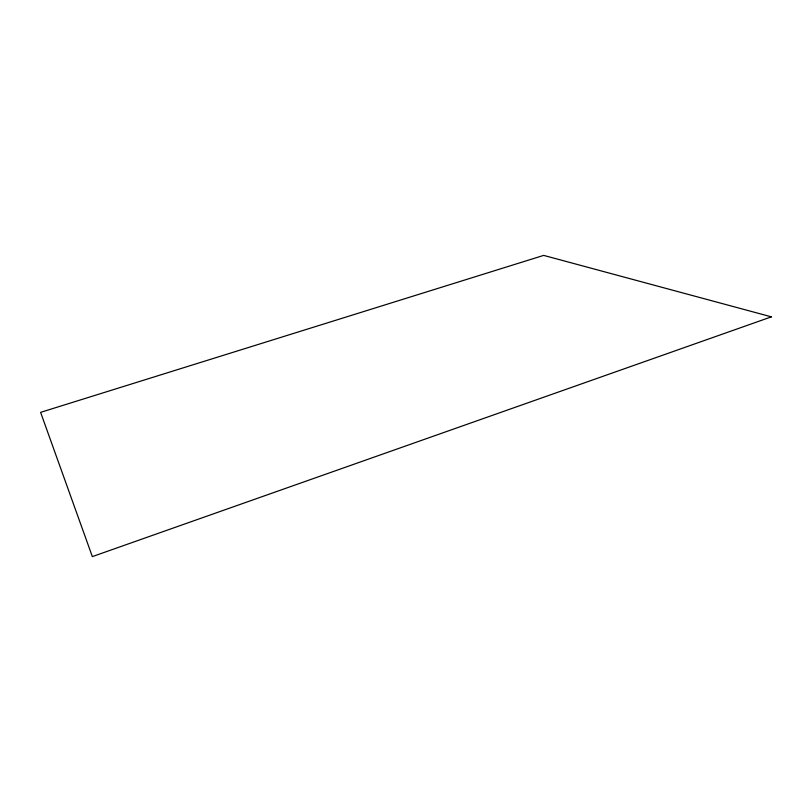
<?xml version="1.0" encoding="UTF-8"?>
<svg xmlns="http://www.w3.org/2000/svg" width="812" height="812" viewBox="0 0 812 812"><rect width="100%" height="100%" fill="white"/><g stroke="black" fill="none" stroke-linecap="round" stroke-linejoin="round"><path stroke-width="1.22" d="M771.4 316.842L92.345 556.606L40.6 412.354L543.664 255.394L771.4 316.842"/></g></svg>
